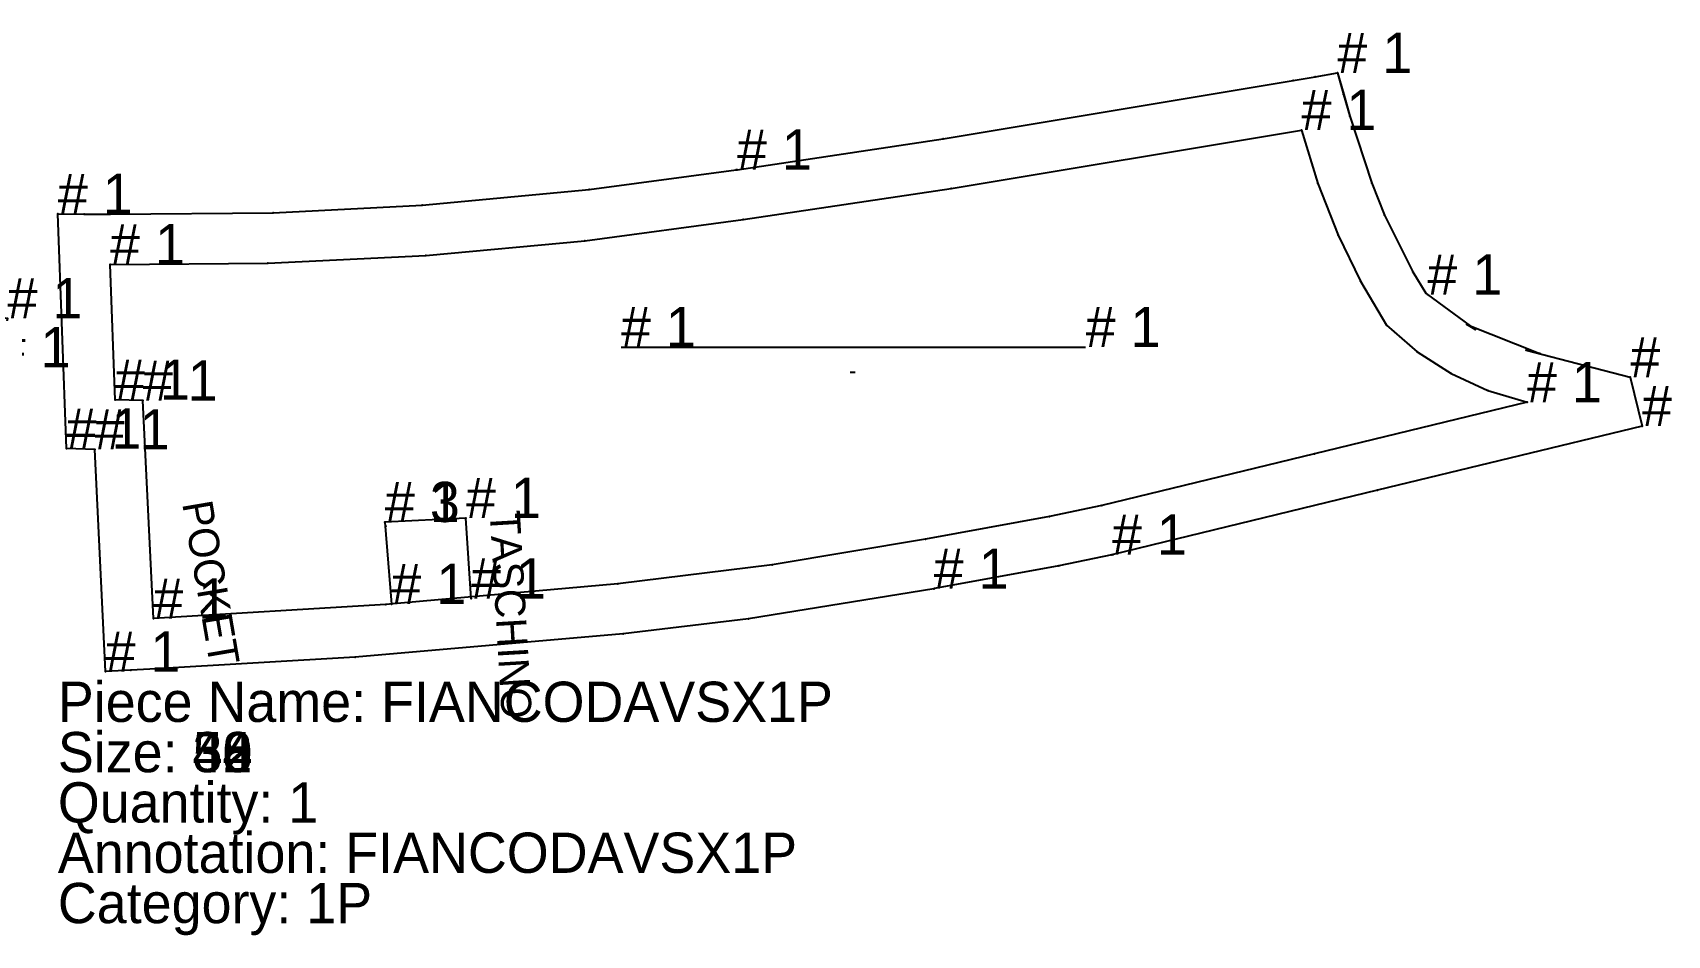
# Model space of a CAD drawing. Extents: x -10 to 11547, y -349 to 304.
# Drawn here: x 3075.2 to 3399.9, y -111.9 to 67.5 of the extents above; entities that cross this region are included whole.
import ezdxf

# ---------------------------------------------------------------- set-up
doc = ezdxf.new("R2010")
doc.units = 0

# ---------------------------------------------------------------- blocks, each defined once
blk = doc.blocks.new('FIANCODAVDX1P-S_42')
at = {"layer": '1'}
blk.add_lwpolyline([(-147.305, 54.824), (-142.284, 54.555), (-137.264, 54.286), (-90.193, 51.419), (-44.458, 47.346), (-12.258, 43.311), (16.842, 38.439), (17.352, 38.345), (47.291, 32.772), (52.64, 31.593), (52.885, 31.535), (105.43, 18.788), (157.974, 6.041), (155.616, -3.677), (146.622, -6.026), (137.627, -8.375), (127.562, -11.818), (124.813, -13.173), (116.59, -18.913), (115, -20.4), (114.932, -20.511), (108.684, -31.7), (106.766, -35.902), (101.647, -49.709), (99.911, -55.563), (98.675, -59.859), (97.44, -64.155), (93.033, -63.407), (88.626, -62.659), (19.165, -51.082), (-21.837, -44.899), (-22.043, -44.87), (-47.514, -41.448), (-60.986, -39.899), (-82.98, -37.954), (-92.127, -37.37), (-114.381, -36.402), (-123.054, -36.158), (-146.32, -36.1), (-151.551, -36.141), (-156.782, -36.183), (-155.029, 10.977), (-149.422, 10.875)], close=True, dxfattribs=at)
at = {"layer": '14'}
blk.add_lwpolyline([(-137.8, 44.3), (-91.602, 41.497), (-45.5, 37.4), (-14.857, 33.592), (15.6, 28.5), (40.2, 24), (50.6, 21.8), (92.85, 11.55), (135.1, 1.3), (127.349, -1.018), (120, -4.4), (113.259, -8.745), (107.2, -14), (102.035, -22.754), (97.6, -31.9), (93.559, -42.214), (90.3, -52.8), (20.7, -41.2), (-20.6, -35), (-52.077, -30.797), (-83.7, -27.9), (-115.031, -26.343), (-146.4, -26.1), (-145.4, 0.8), (-139.9, 0.7)], close=True, dxfattribs=at)
at = {"layer": '2'}
for p in [(-147.305, 54.824), (-142.284, 54.555), (-137.264, 54.286), (-44.458, 47.346), (-137.8, 44.3), (-45.5, 37.4), (17.352, 38.345), (47.291, 32.772), (52.885, 31.535), (15.6, 28.5), (40.2, 24), (50.6, 21.8), (105.43, 18.788), (-155.029, 10.977), (-149.422, 10.875), (92.85, 11.55), (157.974, 6.041), (-145.4, 0.8), (-139.9, 0.7), (135.1, 1.3), (120, -4.4), (146.622, -6.026), (155.616, -3.677), (137.627, -8.375), (107.2, -14), (124.813, -13.173), (115, -20.4), (-146.4, -26.1), (-83.7, -27.9), (97.6, -31.9), (-20.6, -35), (-156.782, -36.183), (-151.551, -36.141), (-146.32, -36.1), (-123.054, -36.158), (-92.127, -37.37), (106.766, -35.902), (-60.986, -39.899), (20.7, -41.2), (-22.043, -44.87), (19.165, -51.082), (90.3, -52.8), (99.911, -55.563), (98.675, -59.859), (88.626, -62.659), (93.033, -63.407), (97.44, -64.155)]:
    blk.add_point(p, dxfattribs=at)
at = {"layer": '3'}
for p in [(-90.193, 51.419), (-12.258, 43.311), (-91.602, 41.497), (16.842, 38.439), (-14.857, 33.592), (52.64, 31.593), (127.349, -1.018), (113.259, -8.745), (127.562, -11.818), (116.59, -18.913), (114.932, -20.511), (102.035, -22.754), (-115.031, -26.343), (-52.077, -30.797), (108.684, -31.7), (-114.381, -36.402), (-82.98, -37.954), (-47.514, -41.448), (93.559, -42.214), (-21.837, -44.899), (101.647, -49.709)]:
    blk.add_point(p, dxfattribs=at)
at = {"layer": '4'}
for p in [(16.842, 38.439, 10), (52.64, 31.593, 10), (114.932, -20.511, 10), (-21.837, -44.899, 10)]:
    blk.add_point(p, dxfattribs=at)
at = {"layer": '5'}
blk.add_line((0.5962, -4.6654), (1.5962, -4.6654), dxfattribs=at)
at = {"layer": '7'}
blk.add_line((-55.122, -12.541), (29.174, -12.541), dxfattribs=at)
at = {"layer": '1'}
for s, p in [('# 1', (-147.305, 54.824)), ('# 1', (16.842, 38.439)), ('# 1', (52.64, 31.593)), ('# 1', (-155.029, 10.977)), ('# 1', (-149.422, 10.875)), ('# 1', (157.974, 6.041)), ('# 1', (155.616, -3.677)), ('# 1', (114.932, -20.511)), ('# 1', (-156.782, -36.183)), ('# 5', (-21.837, -44.899)), ('# 1', (97.44, -64.155)), ('Piece Name: FIANCODAVDX1P', (-156.7818, -74.1551)), ('Size: 42', (-156.7818, -84.1551)), ('Quantity: 1', (-156.7818, -94.1551)), ('Annotation: FIANCODAVDX1P', (-156.7818, -104.1551)), ('Category: 1P', (-156.7818, -114.1551))]:
    blk.add_text(s, height=8, dxfattribs=at).set_placement(p)
at = {"layer": '14'}
for p in [(-137.8, 44.3), (-145.4, 0.8), (-139.9, 0.7), (135.1, 1.3), (-146.4, -26.1), (90.3, -52.8)]:
    blk.add_text('# 1', height=8, dxfattribs=at).set_placement(p)
at = {"layer": '19'}
blk.add_text('POCKET', height=6, rotation=-87.8637, dxfattribs=at).set_placement((-132.1, 34.4))
at = {"layer": '2'}
for p in [(-147.305, 54.824), (-137.8, 44.3), (-155.029, 10.977), (-149.422, 10.875), (157.974, 6.041), (-145.4, 0.8), (-139.9, 0.7), (135.1, 1.3), (155.616, -3.677), (-146.4, -26.1), (-156.782, -36.183), (90.3, -52.8), (97.44, -64.155)]:
    blk.add_text('# 1', height=8, dxfattribs=at).set_placement(p)
at = {"layer": '3'}
for s, p in [('# 1', (16.842, 38.439)), ('# 1', (52.64, 31.593)), ('# 1', (114.932, -20.511)), ('# 5', (-21.837, -44.899))]:
    blk.add_text(s, height=8, dxfattribs=at).set_placement(p)
at = {"layer": '4'}
for s, p in [('# 1', (16.842, 38.439)), ('# 1', (52.64, 31.593)), ('# 1', (114.932, -20.511)), ('# 5', (-21.837, -44.899))]:
    blk.add_text(s, height=8, dxfattribs=at).set_placement(p)
at = {"layer": '7'}
for p in [(-55.122, -12.541), (29.174, -12.541)]:
    blk.add_text('# 1', height=8, dxfattribs=at).set_placement(p)
blk = doc.blocks.new('FIANCODAVSX1P-S_38')
at = {"layer": '1'}
blk.add_lwpolyline([(-147.3016, -54.8242), (-149.4416, -10.6753), (-155.0465, -10.4953), (-156.7797, 36.1285), (-151.5761, 36.1142), (-146.3725, 36.1), (-114.0291, 36.3828), (-84.4051, 37.8756), (-51.2113, 40.9675), (-22.0345, 44.8965), (-21.8404, 44.9241), (19.0856, 51.0687), (88.6264, 62.6588), (93.0334, 63.4069), (97.4403, 64.155), (98.6755, 59.8591), (99.9107, 55.5632), (104.2467, 42.2152), (106.7665, 35.9017), (112.4174, 24.6554), (115.0004, 20.4003), (115.3228, 20.092), (124.8127, 13.1728), (123.1266, 14.1259), (137.6268, 8.3755), (134.9368, 9.0817), (146.6216, 6.0264), (155.6164, 3.6774), (157.974, -6.0408), (105.4296, -18.788), (52.8851, -31.5353), (52.6392, -31.5899), (42.1074, -33.8164), (17.3545, -38.3402), (17.2433, -38.3606), (-19.5869, -44.3508), (-44.4581, -47.3456), (-97.6843, -51.9577), (-137.2643, -54.2856), (-142.2829, -54.5549)], close=True, dxfattribs=at)
at = {"layer": '13'}
blk.add_point((-91.6, -25.9), dxfattribs=at)
at = {"layer": '14'}
blk.add_lwpolyline([(-137.8, -44.3), (-139.9, -0.9766), (-145.4, -0.8), (-146.3999, 26.1), (-115.0311, 26.3426), (-83.7, 27.9), (-52.0765, 30.7965), (-20.6, 35), (20.7, 41.2), (90.3, 52.8), (93.5592, 42.2135), (97.6, 31.9), (102.0351, 22.7543), (107.2, 14), (113.2589, 8.7452), (120, 4.4), (127.3492, 1.0182), (135.1, -1.3), (92.85, -11.55), (50.6, -21.8), (40.2, -24), (15.6, -28.5), (-14.8564, -33.5919), (-45.5, -37.4), (-91.6017, -41.4966)], close=True, dxfattribs=at)
at = {"layer": '2'}
for p in [(88.6264, 62.6588), (93.0334, 63.4069), (97.4403, 64.155), (98.6755, 59.8591), (99.9107, 55.5632), (90.3, 52.8), (19.0856, 51.0687), (-22.0345, 44.8965), (20.7, 41.2), (-156.7797, 36.1285), (-151.5761, 36.1142), (-146.3725, 36.1), (-84.4051, 37.8756), (106.7665, 35.9017), (-20.6, 35), (97.6, 31.9), (-146.3999, 26.1), (-83.7, 27.9), (115.0004, 20.4003), (107.2, 14), (124.8127, 13.1728), (137.6268, 8.3755), (120, 4.4), (146.6216, 6.0264), (155.6164, 3.6774), (-145.4, -0.8), (-139.9, -0.9766), (135.1, -1.3), (157.974, -6.0408), (-155.0465, -10.4953), (-149.4416, -10.6753), (92.85, -11.55), (105.4296, -18.788), (50.6, -21.8), (-91.8, -25.1), (-91.8, -25.1), (-75.7, -24.3), (-75.7, -24.3), (40.2, -24), (15.6, -28.5), (52.8851, -31.5353), (42.1074, -33.8164), (-45.5, -37.4), (17.3545, -38.3402), (-90.5, -41.4), (-74.7, -40.3), (-137.8, -44.3), (-44.4581, -47.3456), (-147.3016, -54.8242), (-142.2829, -54.5549), (-137.2643, -54.2856)]:
    blk.add_point(p, dxfattribs=at)
at = {"layer": '3'}
for p in [(-21.8404, 44.9241), (-51.2113, 40.9675), (93.5592, 42.2135), (104.2467, 42.2152), (-114.0291, 36.3828), (-52.0765, 30.7965), (-115.0311, 26.3426), (102.0351, 22.7543), (112.4174, 24.6554), (115.3228, 20.092), (123.1266, 14.1259), (113.2589, 8.7452), (134.9368, 9.0817), (127.3492, 1.0182), (52.6392, -31.5899), (-14.8564, -33.5919), (17.2433, -38.3606), (-91.6017, -41.4966), (-19.5869, -44.3508), (-97.6843, -51.9577)]:
    blk.add_point(p, dxfattribs=at)
at = {"layer": '4'}
for p in [(-21.8404, 44.9241, 10), (115.3228, 20.092, 10), (52.6392, -31.5899, 10), (17.2433, -38.3606, 10)]:
    blk.add_point(p, dxfattribs=at)
at = {"layer": '5'}
blk.add_line((0.5972, 4.6655), (1.5972, 4.6655), dxfattribs=at)
at = {"layer": '7'}
blk.add_line((-44.8957, 9.6589), (47.4147, 9.6589), dxfattribs=at)
at = {"layer": '8'}
for points in [[(-75.7, -24.3), (-91.8, -25.1)], [(-91.8, -25.1), (-90.5, -41.4)], [(-74.7, -40.3), (-75.7, -24.3)]]:
    blk.add_lwpolyline(points, dxfattribs=at)
at = {"layer": '1'}
for s, p in [('Piece Name: FIANCODAVSX1P', (-156.7797, -64.8242)), ('Size: 38', (-156.7797, -74.8242))]:
    blk.add_text(s, height=8, dxfattribs=at).set_placement(p)
at = {"layer": '19'}
for s, rotation, p in [('POCKET', -80.2933, (-132.1, -21.4)), ('TASCHINO', -86.608, (-71.0066, -22.9904))]:
    blk.add_text(s, height=6, rotation=rotation, dxfattribs=at).set_placement(p)
blk = doc.blocks.new('FIANCODAVSX1P-S_40')
at = {"layer": '1'}
blk.add_lwpolyline([(-147.3016, -54.8242), (-149.4416, -10.6753), (-155.0465, -10.4953), (-156.7797, 36.1285), (-151.5761, 36.1142), (-146.3725, 36.1), (-114.0291, 36.3828), (-84.4051, 37.8756), (-51.2113, 40.9675), (-22.0345, 44.8965), (-21.8404, 44.9241), (19.0856, 51.0687), (88.6264, 62.6588), (93.0334, 63.4069), (97.4403, 64.155), (98.6755, 59.8591), (99.9107, 55.5632), (104.2467, 42.2152), (106.7665, 35.9017), (112.4174, 24.6554), (115.0004, 20.4003), (115.3228, 20.092), (124.8127, 13.1728), (123.1266, 14.1259), (137.6268, 8.3755), (134.9368, 9.0817), (146.6216, 6.0264), (155.6164, 3.6774), (157.974, -6.0408), (105.4296, -18.788), (52.8851, -31.5353), (52.6392, -31.5899), (42.1074, -33.8164), (17.3545, -38.3402), (17.2433, -38.3606), (-19.5869, -44.3508), (-44.4581, -47.3456), (-97.6843, -51.9577), (-137.2643, -54.2856), (-142.2829, -54.5549)], close=True, dxfattribs=at)
at = {"layer": '13'}
blk.add_point((-91.6, -25.9), dxfattribs=at)
at = {"layer": '14'}
blk.add_lwpolyline([(-137.8, -44.3), (-139.9, -0.9766), (-145.4, -0.8), (-146.3999, 26.1), (-115.0311, 26.3426), (-83.7, 27.9), (-52.0765, 30.7965), (-20.6, 35), (20.7, 41.2), (90.3, 52.8), (93.5592, 42.2135), (97.6, 31.9), (102.0351, 22.7543), (107.2, 14), (113.2589, 8.7452), (120, 4.4), (127.3492, 1.0182), (135.1, -1.3), (92.85, -11.55), (50.6, -21.8), (40.2, -24), (15.6, -28.5), (-14.8564, -33.5919), (-45.5, -37.4), (-91.6017, -41.4966)], close=True, dxfattribs=at)
at = {"layer": '2'}
for p in [(88.6264, 62.6588), (93.0334, 63.4069), (97.4403, 64.155), (98.6755, 59.8591), (99.9107, 55.5632), (90.3, 52.8), (19.0856, 51.0687), (-22.0345, 44.8965), (20.7, 41.2), (-156.7797, 36.1285), (-151.5761, 36.1142), (-146.3725, 36.1), (-84.4051, 37.8756), (106.7665, 35.9017), (-20.6, 35), (97.6, 31.9), (-146.3999, 26.1), (-83.7, 27.9), (115.0004, 20.4003), (107.2, 14), (124.8127, 13.1728), (137.6268, 8.3755), (120, 4.4), (146.6216, 6.0264), (155.6164, 3.6774), (-145.4, -0.8), (-139.9, -0.9766), (135.1, -1.3), (157.974, -6.0408), (-155.0465, -10.4953), (-149.4416, -10.6753), (92.85, -11.55), (105.4296, -18.788), (50.6, -21.8), (-91.8, -25.1), (-91.8, -25.1), (-75.7, -24.3), (-75.7, -24.3), (40.2, -24), (15.6, -28.5), (52.8851, -31.5353), (42.1074, -33.8164), (-45.5, -37.4), (17.3545, -38.3402), (-90.5, -41.4), (-74.7, -40.3), (-137.8, -44.3), (-44.4581, -47.3456), (-147.3016, -54.8242), (-142.2829, -54.5549), (-137.2643, -54.2856)]:
    blk.add_point(p, dxfattribs=at)
at = {"layer": '3'}
for p in [(-21.8404, 44.9241), (-51.2113, 40.9675), (93.5592, 42.2135), (104.2467, 42.2152), (-114.0291, 36.3828), (-52.0765, 30.7965), (-115.0311, 26.3426), (102.0351, 22.7543), (112.4174, 24.6554), (115.3228, 20.092), (123.1266, 14.1259), (113.2589, 8.7452), (134.9368, 9.0817), (127.3492, 1.0182), (52.6392, -31.5899), (-14.8564, -33.5919), (17.2433, -38.3606), (-91.6017, -41.4966), (-19.5869, -44.3508), (-97.6843, -51.9577)]:
    blk.add_point(p, dxfattribs=at)
at = {"layer": '4'}
for p in [(-21.8404, 44.9241, 10), (115.3228, 20.092, 10), (52.6392, -31.5899, 10), (17.2433, -38.3606, 10)]:
    blk.add_point(p, dxfattribs=at)
at = {"layer": '5'}
blk.add_line((0.5972, 4.6655), (1.5972, 4.6655), dxfattribs=at)
at = {"layer": '7'}
blk.add_line((-44.8957, 9.6589), (47.4147, 9.6589), dxfattribs=at)
at = {"layer": '8'}
for points in [[(-75.7, -24.3), (-91.8, -25.1)], [(-91.8, -25.1), (-90.5, -41.4)], [(-74.7, -40.3), (-75.7, -24.3)]]:
    blk.add_lwpolyline(points, dxfattribs=at)
at = {"layer": '1'}
for s, p in [('Piece Name: FIANCODAVSX1P', (-156.7797, -64.8242)), ('Size: 40', (-156.7797, -74.8242))]:
    blk.add_text(s, height=8, dxfattribs=at).set_placement(p)
at = {"layer": '19'}
for s, rotation, p in [('POCKET', -80.2933, (-132.1, -21.4)), ('TASCHINO', -86.608, (-71.0066, -22.9904))]:
    blk.add_text(s, height=6, rotation=rotation, dxfattribs=at).set_placement(p)
blk = doc.blocks.new('FIANCODAVSX1P-S_42')
at = {"layer": '1'}
blk.add_lwpolyline([(-147.302, -54.824), (-149.442, -10.675), (-155.046, -10.495), (-156.78, 36.129), (-151.576, 36.114), (-146.373, 36.1), (-114.029, 36.383), (-84.405, 37.876), (-51.211, 40.968), (-22.034, 44.897), (-21.84, 44.924), (19.086, 51.069), (88.626, 62.659), (93.033, 63.407), (97.44, 64.155), (98.675, 59.859), (99.911, 55.563), (104.247, 42.215), (106.766, 35.902), (112.417, 24.655), (115, 20.4), (115.323, 20.092), (124.813, 13.173), (123.127, 14.126), (137.627, 8.375), (134.937, 9.082), (146.622, 6.026), (155.616, 3.677), (157.974, -6.041), (105.43, -18.788), (52.885, -31.535), (52.639, -31.59), (42.107, -33.816), (17.355, -38.34), (17.243, -38.361), (-19.587, -44.351), (-44.458, -47.346), (-97.684, -51.958), (-137.264, -54.286), (-142.283, -54.555)], close=True, dxfattribs=at)
at = {"layer": '13'}
blk.add_point((-91.6, -25.9), dxfattribs=at)
at = {"layer": '14'}
blk.add_lwpolyline([(-137.8, -44.3), (-139.9, -0.977), (-145.4, -0.8), (-146.4, 26.1), (-115.031, 26.343), (-83.7, 27.9), (-52.077, 30.797), (-20.6, 35), (20.7, 41.2), (90.3, 52.8), (93.559, 42.214), (97.6, 31.9), (102.035, 22.754), (107.2, 14), (113.259, 8.745), (120, 4.4), (127.349, 1.018), (135.1, -1.3), (92.85, -11.55), (50.6, -21.8), (40.2, -24), (15.6, -28.5), (-14.856, -33.592), (-45.5, -37.4), (-91.602, -41.497)], close=True, dxfattribs=at)
at = {"layer": '2'}
for p in [(88.626, 62.659), (93.033, 63.407), (97.44, 64.155), (98.675, 59.859), (99.911, 55.563), (90.3, 52.8), (19.086, 51.069), (-22.034, 44.897), (20.7, 41.2), (-156.78, 36.129), (-151.576, 36.114), (-146.373, 36.1), (-84.405, 37.876), (106.766, 35.902), (-20.6, 35), (97.6, 31.9), (-146.4, 26.1), (-83.7, 27.9), (115, 20.4), (107.2, 14), (124.813, 13.173), (137.627, 8.375), (120, 4.4), (146.622, 6.026), (155.616, 3.677), (-145.4, -0.8), (-139.9, -0.977), (135.1, -1.3), (157.974, -6.041), (-155.046, -10.495), (-149.442, -10.675), (92.85, -11.55), (105.43, -18.788), (50.6, -21.8), (-91.8, -25.1), (-91.7999, -25.1), (-75.7, -24.3), (-75.7, -24.3001), (40.2, -24), (15.6, -28.5), (52.885, -31.535), (42.107, -33.816), (-45.5, -37.4), (17.355, -38.34), (-90.5, -41.4), (-74.7, -40.3), (-137.8, -44.3), (-44.458, -47.346), (-147.302, -54.824), (-142.283, -54.555), (-137.264, -54.286)]:
    blk.add_point(p, dxfattribs=at)
at = {"layer": '3'}
for p in [(-21.84, 44.924), (-51.211, 40.968), (93.559, 42.214), (104.247, 42.215), (-114.029, 36.383), (-52.077, 30.797), (-115.031, 26.343), (102.035, 22.754), (112.417, 24.655), (115.323, 20.092), (123.127, 14.126), (113.259, 8.745), (134.937, 9.082), (127.349, 1.018), (52.639, -31.59), (-14.856, -33.592), (17.243, -38.361), (-91.602, -41.497), (-19.587, -44.351), (-97.684, -51.958)]:
    blk.add_point(p, dxfattribs=at)
at = {"layer": '4'}
for p in [(-21.84, 44.924, 10), (115.323, 20.092, 10), (52.639, -31.59, 10), (17.243, -38.361, 10)]:
    blk.add_point(p, dxfattribs=at)
at = {"layer": '5'}
blk.add_line((0.5972, 4.6655), (1.5972, 4.6655), dxfattribs=at)
at = {"layer": '7'}
blk.add_line((-44.896, 9.659), (47.415, 9.659), dxfattribs=at)
at = {"layer": '8'}
for points in [[(-91.8, -25.1), (-90.5, -41.4)], [(-75.7, -24.3), (-91.7999, -25.1)], [(-74.7, -40.3), (-75.7, -24.3001)]]:
    blk.add_lwpolyline(points, dxfattribs=at)
at = {"layer": '1'}
for s, p in [('# 1', (97.44, 64.155)), ('# 1', (-21.84, 44.924)), ('# 1', (-156.78, 36.129)), ('# 1', (115.323, 20.092)), ('# 1', (155.616, 3.677)), ('# 1', (157.974, -6.041)), ('# 1', (-155.046, -10.495)), ('# 1', (-149.442, -10.675)), ('# 1', (52.639, -31.59)), ('# 1', (17.243, -38.361)), ('# 1', (-147.302, -54.824)), ('Piece Name: FIANCODAVSX1P', (-156.7797, -64.8242)), ('Size: 42', (-156.7797, -74.8242)), ('Quantity: 1', (-156.7797, -84.8242)), ('Annotation: FIANCODAVSX1P', (-156.7797, -94.8242)), ('Category: 1P', (-156.7797, -104.8242))]:
    blk.add_text(s, height=8, dxfattribs=at).set_placement(p)
at = {"layer": '14'}
for p in [(90.3, 52.8), (-146.4, 26.1), (-145.4, -0.8), (-139.9, -0.977), (135.1, -1.3), (-137.8, -44.3)]:
    blk.add_text('# 1', height=8, dxfattribs=at).set_placement(p)
at = {"layer": '19'}
for s, rotation, p in [('POCKET', -80.2933, (-132.1, -21.4)), ('TASCHINO', -86.608, (-71.0066, -22.9904))]:
    blk.add_text(s, height=6, rotation=rotation, dxfattribs=at).set_placement(p)
at = {"layer": '2'}
for s, p in [('# 1', (97.44, 64.155)), ('# 1', (90.3, 52.8)), ('# 1', (-156.78, 36.129)), ('# 1', (-146.4, 26.1)), ('# 1', (155.616, 3.677)), ('# 1', (-145.4, -0.8)), ('# 1', (-139.9, -0.977)), ('# 1', (135.1, -1.3)), ('# 1', (157.974, -6.041)), ('# 1', (-155.046, -10.495)), ('# 1', (-149.442, -10.675)), ('# 1', (-91.8, -25.1)), ('# 3', (-91.7999, -25.1)), ('# 1', (-75.7, -24.3)), ('# 1', (-75.7, -24.3001)), ('# 1', (-74.7, -40.3)), ('# 1', (-90.5, -41.4)), ('# 1', (-137.8, -44.3)), ('# 1', (-147.302, -54.824))]:
    blk.add_text(s, height=8, dxfattribs=at).set_placement(p)
at = {"layer": '3'}
for p in [(-21.84, 44.924), (115.323, 20.092), (52.639, -31.59), (17.243, -38.361)]:
    blk.add_text('# 1', height=8, dxfattribs=at).set_placement(p)
at = {"layer": '4'}
for p in [(-21.84, 44.924), (115.323, 20.092), (52.639, -31.59), (17.243, -38.361)]:
    blk.add_text('# 1', height=8, dxfattribs=at).set_placement(p)
at = {"layer": '7'}
for p in [(-44.896, 9.659), (47.415, 9.659)]:
    blk.add_text('# 1', height=8, dxfattribs=at).set_placement(p)
at = {"layer": '8'}
for s, p in [('# 1', (-91.8, -25.1)), ('# 3', (-91.7999, -25.1)), ('# 1', (-75.7, -24.3)), ('# 1', (-75.7, -24.3001)), ('# 1', (-74.7, -40.3)), ('# 1', (-90.5, -41.4))]:
    blk.add_text(s, height=8, dxfattribs=at).set_placement(p)
blk = doc.blocks.new('FIANCODAVSX1P-S_44')
at = {"layer": '1'}
blk.add_lwpolyline([(-147.3016, -54.8242), (-149.4416, -10.6753), (-155.0465, -10.4953), (-156.7797, 36.1285), (-151.5761, 36.1142), (-146.3725, 36.1), (-114.0291, 36.3828), (-84.4051, 37.8756), (-51.2113, 40.9675), (-22.0345, 44.8965), (-21.8404, 44.9241), (19.0856, 51.0687), (88.6264, 62.6588), (93.0334, 63.4069), (97.4403, 64.155), (98.6755, 59.8591), (99.9107, 55.5632), (104.2467, 42.2152), (106.7665, 35.9017), (112.4174, 24.6554), (115.0004, 20.4003), (115.3228, 20.092), (124.8127, 13.1728), (123.1266, 14.1259), (137.6268, 8.3755), (134.9368, 9.0817), (146.6216, 6.0264), (155.6164, 3.6774), (157.974, -6.0408), (105.4296, -18.788), (52.8851, -31.5353), (52.6392, -31.5899), (42.1074, -33.8164), (17.3545, -38.3402), (17.2433, -38.3606), (-19.5869, -44.3508), (-44.4581, -47.3456), (-97.6843, -51.9577), (-137.2643, -54.2856), (-142.2829, -54.5549)], close=True, dxfattribs=at)
at = {"layer": '13'}
blk.add_point((-91.6, -25.9), dxfattribs=at)
at = {"layer": '14'}
blk.add_lwpolyline([(-137.8, -44.3), (-139.9, -0.9766), (-145.4, -0.8), (-146.3999, 26.1), (-115.0311, 26.3426), (-83.7, 27.9), (-52.0765, 30.7965), (-20.6, 35), (20.7, 41.2), (90.3, 52.8), (93.5592, 42.2135), (97.6, 31.9), (102.0351, 22.7543), (107.2, 14), (113.2589, 8.7452), (120, 4.4), (127.3492, 1.0182), (135.1, -1.3), (92.85, -11.55), (50.6, -21.8), (40.2, -24), (15.6, -28.5), (-14.8564, -33.5919), (-45.5, -37.4), (-91.6017, -41.4966)], close=True, dxfattribs=at)
at = {"layer": '2'}
for p in [(88.6264, 62.6588), (93.0334, 63.4069), (97.4403, 64.155), (98.6755, 59.8591), (99.9107, 55.5632), (90.3, 52.8), (19.0856, 51.0687), (-22.0345, 44.8965), (20.7, 41.2), (-156.7797, 36.1285), (-151.5761, 36.1142), (-146.3725, 36.1), (-84.4051, 37.8756), (106.7665, 35.9017), (-20.6, 35), (97.6, 31.9), (-146.3999, 26.1), (-83.7, 27.9), (115.0004, 20.4003), (107.2, 14), (124.8127, 13.1728), (137.6268, 8.3755), (120, 4.4), (146.6216, 6.0264), (155.6164, 3.6774), (-145.4, -0.8), (-139.9, -0.9766), (135.1, -1.3), (157.974, -6.0408), (-155.0465, -10.4953), (-149.4416, -10.6753), (92.85, -11.55), (105.4296, -18.788), (50.6, -21.8), (-91.8, -25.1), (-91.8, -25.1), (-75.7, -24.3), (-75.7, -24.3), (40.2, -24), (15.6, -28.5), (52.8851, -31.5353), (42.1074, -33.8164), (-45.5, -37.4), (17.3545, -38.3402), (-90.5, -41.4), (-74.7, -40.3), (-137.8, -44.3), (-44.4581, -47.3456), (-147.3016, -54.8242), (-142.2829, -54.5549), (-137.2643, -54.2856)]:
    blk.add_point(p, dxfattribs=at)
at = {"layer": '3'}
for p in [(-21.8404, 44.9241), (-51.2113, 40.9675), (93.5592, 42.2135), (104.2467, 42.2152), (-114.0291, 36.3828), (-52.0765, 30.7965), (-115.0311, 26.3426), (102.0351, 22.7543), (112.4174, 24.6554), (115.3228, 20.092), (123.1266, 14.1259), (113.2589, 8.7452), (134.9368, 9.0817), (127.3492, 1.0182), (52.6392, -31.5899), (-14.8564, -33.5919), (17.2433, -38.3606), (-91.6017, -41.4966), (-19.5869, -44.3508), (-97.6843, -51.9577)]:
    blk.add_point(p, dxfattribs=at)
at = {"layer": '4'}
for p in [(-21.8404, 44.9241, 10), (115.3228, 20.092, 10), (52.6392, -31.5899, 10), (17.2433, -38.3606, 10)]:
    blk.add_point(p, dxfattribs=at)
at = {"layer": '5'}
blk.add_line((0.5972, 4.6655), (1.5972, 4.6655), dxfattribs=at)
at = {"layer": '7'}
blk.add_line((-44.8957, 9.6589), (47.4147, 9.6589), dxfattribs=at)
at = {"layer": '8'}
for points in [[(-75.7, -24.3), (-91.8, -25.1)], [(-91.8, -25.1), (-90.5, -41.4)], [(-74.7, -40.3), (-75.7, -24.3)]]:
    blk.add_lwpolyline(points, dxfattribs=at)
at = {"layer": '1'}
for s, p in [('Piece Name: FIANCODAVSX1P', (-156.7797, -64.8242)), ('Size: 44', (-156.7797, -74.8242))]:
    blk.add_text(s, height=8, dxfattribs=at).set_placement(p)
at = {"layer": '19'}
for s, rotation, p in [('POCKET', -80.2933, (-132.1, -21.4)), ('TASCHINO', -86.608, (-71.0066, -22.9904))]:
    blk.add_text(s, height=6, rotation=rotation, dxfattribs=at).set_placement(p)
blk = doc.blocks.new('FIANCODAVSX1P-S_46')
at = {"layer": '1'}
blk.add_lwpolyline([(-147.3016, -54.8242), (-149.4416, -10.6753), (-155.0465, -10.4953), (-156.7797, 36.1285), (-151.5761, 36.1142), (-146.3725, 36.1), (-114.0291, 36.3828), (-84.4051, 37.8756), (-51.2113, 40.9675), (-22.0345, 44.8965), (-21.8404, 44.9241), (19.0856, 51.0687), (88.6264, 62.6588), (93.0334, 63.4069), (97.4403, 64.155), (98.6755, 59.8591), (99.9107, 55.5632), (104.2467, 42.2152), (106.7665, 35.9017), (112.4174, 24.6554), (115.0004, 20.4003), (115.3228, 20.092), (124.8127, 13.1728), (123.1266, 14.1259), (137.6268, 8.3755), (134.9368, 9.0817), (146.6216, 6.0264), (155.6164, 3.6774), (157.974, -6.0408), (105.4296, -18.788), (52.8851, -31.5353), (52.6392, -31.5899), (42.1074, -33.8164), (17.3545, -38.3402), (17.2433, -38.3606), (-19.5869, -44.3508), (-44.4581, -47.3456), (-97.6843, -51.9577), (-137.2643, -54.2856), (-142.2829, -54.5549)], close=True, dxfattribs=at)
at = {"layer": '13'}
blk.add_point((-91.6, -25.9), dxfattribs=at)
at = {"layer": '14'}
blk.add_lwpolyline([(-137.8, -44.3), (-139.9, -0.9766), (-145.4, -0.8), (-146.3999, 26.1), (-115.0311, 26.3426), (-83.7, 27.9), (-52.0765, 30.7965), (-20.6, 35), (20.7, 41.2), (90.3, 52.8), (93.5592, 42.2135), (97.6, 31.9), (102.0351, 22.7543), (107.2, 14), (113.2589, 8.7452), (120, 4.4), (127.3492, 1.0182), (135.1, -1.3), (92.85, -11.55), (50.6, -21.8), (40.2, -24), (15.6, -28.5), (-14.8564, -33.5919), (-45.5, -37.4), (-91.6017, -41.4966)], close=True, dxfattribs=at)
at = {"layer": '2'}
for p in [(88.6264, 62.6588), (93.0334, 63.4069), (97.4403, 64.155), (98.6755, 59.8591), (99.9107, 55.5632), (90.3, 52.8), (19.0856, 51.0687), (-22.0345, 44.8965), (20.7, 41.2), (-156.7797, 36.1285), (-151.5761, 36.1142), (-146.3725, 36.1), (-84.4051, 37.8756), (106.7665, 35.9017), (-20.6, 35), (97.6, 31.9), (-146.3999, 26.1), (-83.7, 27.9), (115.0004, 20.4003), (107.2, 14), (124.8127, 13.1728), (137.6268, 8.3755), (120, 4.4), (146.6216, 6.0264), (155.6164, 3.6774), (-145.4, -0.8), (-139.9, -0.9766), (135.1, -1.3), (157.974, -6.0408), (-155.0465, -10.4953), (-149.4416, -10.6753), (92.85, -11.55), (105.4296, -18.788), (50.6, -21.8), (-91.8, -25.1), (-91.8, -25.1), (-75.7, -24.3), (-75.7, -24.3), (40.2, -24), (15.6, -28.5), (52.8851, -31.5353), (42.1074, -33.8164), (-45.5, -37.4), (17.3545, -38.3402), (-90.5, -41.4), (-74.7, -40.3), (-137.8, -44.3), (-44.4581, -47.3456), (-147.3016, -54.8242), (-142.2829, -54.5549), (-137.2643, -54.2856)]:
    blk.add_point(p, dxfattribs=at)
at = {"layer": '3'}
for p in [(-21.8404, 44.9241), (-51.2113, 40.9675), (93.5592, 42.2135), (104.2467, 42.2152), (-114.0291, 36.3828), (-52.0765, 30.7965), (-115.0311, 26.3426), (102.0351, 22.7543), (112.4174, 24.6554), (115.3228, 20.092), (123.1266, 14.1259), (113.2589, 8.7452), (134.9368, 9.0817), (127.3492, 1.0182), (52.6392, -31.5899), (-14.8564, -33.5919), (17.2433, -38.3606), (-91.6017, -41.4966), (-19.5869, -44.3508), (-97.6843, -51.9577)]:
    blk.add_point(p, dxfattribs=at)
at = {"layer": '4'}
for p in [(-21.8404, 44.9241, 10), (115.3228, 20.092, 10), (52.6392, -31.5899, 10), (17.2433, -38.3606, 10)]:
    blk.add_point(p, dxfattribs=at)
at = {"layer": '5'}
blk.add_line((0.5972, 4.6655), (1.5972, 4.6655), dxfattribs=at)
at = {"layer": '7'}
blk.add_line((-44.8957, 9.6589), (47.4147, 9.6589), dxfattribs=at)
at = {"layer": '8'}
for points in [[(-75.7, -24.3), (-91.8, -25.1)], [(-91.8, -25.1), (-90.5, -41.4)], [(-74.7, -40.3), (-75.7, -24.3)]]:
    blk.add_lwpolyline(points, dxfattribs=at)
at = {"layer": '1'}
for s, p in [('Piece Name: FIANCODAVSX1P', (-156.7797, -64.8242)), ('Size: 46', (-156.7797, -74.8242))]:
    blk.add_text(s, height=8, dxfattribs=at).set_placement(p)
at = {"layer": '19'}
for s, rotation, p in [('POCKET', -80.2933, (-132.1, -21.4)), ('TASCHINO', -86.608, (-71.0066, -22.9904))]:
    blk.add_text(s, height=6, rotation=rotation, dxfattribs=at).set_placement(p)
blk = doc.blocks.new('FIANCODAVSX1P-S_48')
at = {"layer": '1'}
blk.add_lwpolyline([(-147.3016, -54.8242), (-149.4416, -10.6753), (-155.0465, -10.4953), (-156.7797, 36.1285), (-151.5761, 36.1142), (-146.3725, 36.1), (-114.0291, 36.3828), (-84.4051, 37.8756), (-51.2113, 40.9675), (-22.0345, 44.8965), (-21.8404, 44.9241), (19.0856, 51.0687), (88.6264, 62.6588), (93.0334, 63.4069), (97.4403, 64.155), (98.6755, 59.8591), (99.9107, 55.5632), (104.2467, 42.2152), (106.7665, 35.9017), (112.4174, 24.6554), (115.0004, 20.4003), (115.3228, 20.092), (124.8127, 13.1728), (123.1266, 14.1259), (137.6268, 8.3755), (134.9368, 9.0817), (146.6216, 6.0264), (155.6164, 3.6774), (157.974, -6.0408), (105.4296, -18.788), (52.8851, -31.5353), (52.6392, -31.5899), (42.1074, -33.8164), (17.3545, -38.3402), (17.2433, -38.3606), (-19.5869, -44.3508), (-44.4581, -47.3456), (-97.6843, -51.9577), (-137.2643, -54.2856), (-142.2829, -54.5549)], close=True, dxfattribs=at)
at = {"layer": '13'}
blk.add_point((-91.6, -25.9), dxfattribs=at)
at = {"layer": '14'}
blk.add_lwpolyline([(-137.8, -44.3), (-139.9, -0.9766), (-145.4, -0.8), (-146.3999, 26.1), (-115.0311, 26.3426), (-83.7, 27.9), (-52.0765, 30.7965), (-20.6, 35), (20.7, 41.2), (90.3, 52.8), (93.5592, 42.2135), (97.6, 31.9), (102.0351, 22.7543), (107.2, 14), (113.2589, 8.7452), (120, 4.4), (127.3492, 1.0182), (135.1, -1.3), (92.85, -11.55), (50.6, -21.8), (40.2, -24), (15.6, -28.5), (-14.8564, -33.5919), (-45.5, -37.4), (-91.6017, -41.4966)], close=True, dxfattribs=at)
at = {"layer": '2'}
for p in [(88.6264, 62.6588), (93.0334, 63.4069), (97.4403, 64.155), (98.6755, 59.8591), (99.9107, 55.5632), (90.3, 52.8), (19.0856, 51.0687), (-22.0345, 44.8965), (20.7, 41.2), (-156.7797, 36.1285), (-151.5761, 36.1142), (-146.3725, 36.1), (-84.4051, 37.8756), (106.7665, 35.9017), (-20.6, 35), (97.6, 31.9), (-146.3999, 26.1), (-83.7, 27.9), (115.0004, 20.4003), (107.2, 14), (124.8127, 13.1728), (137.6268, 8.3755), (120, 4.4), (146.6216, 6.0264), (155.6164, 3.6774), (-145.4, -0.8), (-139.9, -0.9766), (135.1, -1.3), (157.974, -6.0408), (-155.0465, -10.4953), (-149.4416, -10.6753), (92.85, -11.55), (105.4296, -18.788), (50.6, -21.8), (-91.8, -25.1), (-91.8, -25.1), (-75.7, -24.3), (-75.7, -24.3), (40.2, -24), (15.6, -28.5), (52.8851, -31.5353), (42.1074, -33.8164), (-45.5, -37.4), (17.3545, -38.3402), (-90.5, -41.4), (-74.7, -40.3), (-137.8, -44.3), (-44.4581, -47.3456), (-147.3016, -54.8242), (-142.2829, -54.5549), (-137.2643, -54.2856)]:
    blk.add_point(p, dxfattribs=at)
at = {"layer": '3'}
for p in [(-21.8404, 44.9241), (-51.2113, 40.9675), (93.5592, 42.2135), (104.2467, 42.2152), (-114.0291, 36.3828), (-52.0765, 30.7965), (-115.0311, 26.3426), (102.0351, 22.7543), (112.4174, 24.6554), (115.3228, 20.092), (123.1266, 14.1259), (113.2589, 8.7452), (134.9368, 9.0817), (127.3492, 1.0182), (52.6392, -31.5899), (-14.8564, -33.5919), (17.2433, -38.3606), (-91.6017, -41.4966), (-19.5869, -44.3508), (-97.6843, -51.9577)]:
    blk.add_point(p, dxfattribs=at)
at = {"layer": '4'}
for p in [(-21.8404, 44.9241, 10), (115.3228, 20.092, 10), (52.6392, -31.5899, 10), (17.2433, -38.3606, 10)]:
    blk.add_point(p, dxfattribs=at)
at = {"layer": '5'}
blk.add_line((0.5972, 4.6655), (1.5972, 4.6655), dxfattribs=at)
at = {"layer": '7'}
blk.add_line((-44.8957, 9.6589), (47.4147, 9.6589), dxfattribs=at)
at = {"layer": '8'}
for points in [[(-75.7, -24.3), (-91.8, -25.1)], [(-91.8, -25.1), (-90.5, -41.4)], [(-74.7, -40.3), (-75.7, -24.3)]]:
    blk.add_lwpolyline(points, dxfattribs=at)
at = {"layer": '1'}
for s, p in [('Piece Name: FIANCODAVSX1P', (-156.7797, -64.8242)), ('Size: 48', (-156.7797, -74.8242))]:
    blk.add_text(s, height=8, dxfattribs=at).set_placement(p)
at = {"layer": '19'}
for s, rotation, p in [('POCKET', -80.2933, (-132.1, -21.4)), ('TASCHINO', -86.608, (-71.0066, -22.9904))]:
    blk.add_text(s, height=6, rotation=rotation, dxfattribs=at).set_placement(p)
blk = doc.blocks.new('FIANCODAVSX1P-S_50')
at = {"layer": '1'}
blk.add_lwpolyline([(-147.3016, -54.8242), (-149.4416, -10.6753), (-155.0465, -10.4953), (-156.7797, 36.1285), (-151.5761, 36.1142), (-146.3725, 36.1), (-114.0291, 36.3828), (-84.4051, 37.8756), (-51.2113, 40.9675), (-22.0345, 44.8965), (-21.8404, 44.9241), (19.0856, 51.0687), (88.6264, 62.6588), (93.0334, 63.4069), (97.4403, 64.155), (98.6755, 59.8591), (99.9107, 55.5632), (104.2467, 42.2152), (106.7665, 35.9017), (112.4174, 24.6554), (115.0004, 20.4003), (115.3228, 20.092), (124.8127, 13.1728), (123.1266, 14.1259), (137.6268, 8.3755), (134.9368, 9.0817), (146.6216, 6.0264), (155.6164, 3.6774), (157.974, -6.0408), (105.4296, -18.788), (52.8851, -31.5353), (52.6392, -31.5899), (42.1074, -33.8164), (17.3545, -38.3402), (17.2433, -38.3606), (-19.5869, -44.3508), (-44.4581, -47.3456), (-97.6843, -51.9577), (-137.2643, -54.2856), (-142.2829, -54.5549)], close=True, dxfattribs=at)
at = {"layer": '13'}
blk.add_point((-91.6, -25.9), dxfattribs=at)
at = {"layer": '14'}
blk.add_lwpolyline([(-137.8, -44.3), (-139.9, -0.9766), (-145.4, -0.8), (-146.3999, 26.1), (-115.0311, 26.3426), (-83.7, 27.9), (-52.0765, 30.7965), (-20.6, 35), (20.7, 41.2), (90.3, 52.8), (93.5592, 42.2135), (97.6, 31.9), (102.0351, 22.7543), (107.2, 14), (113.2589, 8.7452), (120, 4.4), (127.3492, 1.0182), (135.1, -1.3), (92.85, -11.55), (50.6, -21.8), (40.2, -24), (15.6, -28.5), (-14.8564, -33.5919), (-45.5, -37.4), (-91.6017, -41.4966)], close=True, dxfattribs=at)
at = {"layer": '2'}
for p in [(88.6264, 62.6588), (93.0334, 63.4069), (97.4403, 64.155), (98.6755, 59.8591), (99.9107, 55.5632), (90.3, 52.8), (19.0856, 51.0687), (-22.0345, 44.8965), (20.7, 41.2), (-156.7797, 36.1285), (-151.5761, 36.1142), (-146.3725, 36.1), (-84.4051, 37.8756), (106.7665, 35.9017), (-20.6, 35), (97.6, 31.9), (-146.3999, 26.1), (-83.7, 27.9), (115.0004, 20.4003), (107.2, 14), (124.8127, 13.1728), (137.6268, 8.3755), (120, 4.4), (146.6216, 6.0264), (155.6164, 3.6774), (-145.4, -0.8), (-139.9, -0.9766), (135.1, -1.3), (157.974, -6.0408), (-155.0465, -10.4953), (-149.4416, -10.6753), (92.85, -11.55), (105.4296, -18.788), (50.6, -21.8), (-91.8, -25.1), (-91.8, -25.1), (-75.7, -24.3), (-75.7, -24.3), (40.2, -24), (15.6, -28.5), (52.8851, -31.5353), (42.1074, -33.8164), (-45.5, -37.4), (17.3545, -38.3402), (-90.5, -41.4), (-74.7, -40.3), (-137.8, -44.3), (-44.4581, -47.3456), (-147.3016, -54.8242), (-142.2829, -54.5549), (-137.2643, -54.2856)]:
    blk.add_point(p, dxfattribs=at)
at = {"layer": '3'}
for p in [(-21.8404, 44.9241), (-51.2113, 40.9675), (93.5592, 42.2135), (104.2467, 42.2152), (-114.0291, 36.3828), (-52.0765, 30.7965), (-115.0311, 26.3426), (102.0351, 22.7543), (112.4174, 24.6554), (115.3228, 20.092), (123.1266, 14.1259), (113.2589, 8.7452), (134.9368, 9.0817), (127.3492, 1.0182), (52.6392, -31.5899), (-14.8564, -33.5919), (17.2433, -38.3606), (-91.6017, -41.4966), (-19.5869, -44.3508), (-97.6843, -51.9577)]:
    blk.add_point(p, dxfattribs=at)
at = {"layer": '4'}
for p in [(-21.8404, 44.9241, 10), (115.3228, 20.092, 10), (52.6392, -31.5899, 10), (17.2433, -38.3606, 10)]:
    blk.add_point(p, dxfattribs=at)
at = {"layer": '5'}
blk.add_line((0.5972, 4.6655), (1.5972, 4.6655), dxfattribs=at)
at = {"layer": '7'}
blk.add_line((-44.8957, 9.6589), (47.4147, 9.6589), dxfattribs=at)
at = {"layer": '8'}
for points in [[(-75.7, -24.3), (-91.8, -25.1)], [(-91.8, -25.1), (-90.5, -41.4)], [(-74.7, -40.3), (-75.7, -24.3)]]:
    blk.add_lwpolyline(points, dxfattribs=at)
at = {"layer": '1'}
for s, p in [('Piece Name: FIANCODAVSX1P', (-156.7797, -64.8242)), ('Size: 50', (-156.7797, -74.8242))]:
    blk.add_text(s, height=8, dxfattribs=at).set_placement(p)
at = {"layer": '19'}
for s, rotation, p in [('POCKET', -80.2933, (-132.1, -21.4)), ('TASCHINO', -86.608, (-71.0066, -22.9904))]:
    blk.add_text(s, height=6, rotation=rotation, dxfattribs=at).set_placement(p)
blk = doc.blocks.new('FIANCODAVSX1P-S_52')
at = {"layer": '1'}
blk.add_lwpolyline([(-147.3016, -54.8242), (-149.4416, -10.6753), (-155.0465, -10.4953), (-156.7797, 36.1285), (-151.5761, 36.1142), (-146.3725, 36.1), (-114.0291, 36.3828), (-84.4051, 37.8756), (-51.2113, 40.9675), (-22.0345, 44.8965), (-21.8404, 44.9241), (19.0856, 51.0687), (88.6264, 62.6588), (93.0334, 63.4069), (97.4403, 64.155), (98.6755, 59.8591), (99.9107, 55.5632), (104.2467, 42.2152), (106.7665, 35.9017), (112.4174, 24.6554), (115.0004, 20.4003), (115.3228, 20.092), (124.8127, 13.1728), (123.1266, 14.1259), (137.6268, 8.3755), (134.9368, 9.0817), (146.6216, 6.0264), (155.6164, 3.6774), (157.974, -6.0408), (105.4296, -18.788), (52.8851, -31.5353), (52.6392, -31.5899), (42.1074, -33.8164), (17.3545, -38.3402), (17.2433, -38.3606), (-19.5869, -44.3508), (-44.4581, -47.3456), (-97.6843, -51.9577), (-137.2643, -54.2856), (-142.2829, -54.5549)], close=True, dxfattribs=at)
at = {"layer": '13'}
blk.add_point((-91.6, -25.9), dxfattribs=at)
at = {"layer": '14'}
blk.add_lwpolyline([(-137.8, -44.3), (-139.9, -0.9766), (-145.4, -0.8), (-146.3999, 26.1), (-115.0311, 26.3426), (-83.7, 27.9), (-52.0765, 30.7965), (-20.6, 35), (20.7, 41.2), (90.3, 52.8), (93.5592, 42.2135), (97.6, 31.9), (102.0351, 22.7543), (107.2, 14), (113.2589, 8.7452), (120, 4.4), (127.3492, 1.0182), (135.1, -1.3), (92.85, -11.55), (50.6, -21.8), (40.2, -24), (15.6, -28.5), (-14.8564, -33.5919), (-45.5, -37.4), (-91.6017, -41.4966)], close=True, dxfattribs=at)
at = {"layer": '2'}
for p in [(88.6264, 62.6588), (93.0334, 63.4069), (97.4403, 64.155), (98.6755, 59.8591), (99.9107, 55.5632), (90.3, 52.8), (19.0856, 51.0687), (-22.0345, 44.8965), (20.7, 41.2), (-156.7797, 36.1285), (-151.5761, 36.1142), (-146.3725, 36.1), (-84.4051, 37.8756), (106.7665, 35.9017), (-20.6, 35), (97.6, 31.9), (-146.3999, 26.1), (-83.7, 27.9), (115.0004, 20.4003), (107.2, 14), (124.8127, 13.1728), (137.6268, 8.3755), (120, 4.4), (146.6216, 6.0264), (155.6164, 3.6774), (-145.4, -0.8), (-139.9, -0.9766), (135.1, -1.3), (157.974, -6.0408), (-155.0465, -10.4953), (-149.4416, -10.6753), (92.85, -11.55), (105.4296, -18.788), (50.6, -21.8), (-91.8, -25.1), (-91.8, -25.1), (-75.7, -24.3), (-75.7, -24.3), (40.2, -24), (15.6, -28.5), (52.8851, -31.5353), (42.1074, -33.8164), (-45.5, -37.4), (17.3545, -38.3402), (-90.5, -41.4), (-74.7, -40.3), (-137.8, -44.3), (-44.4581, -47.3456), (-147.3016, -54.8242), (-142.2829, -54.5549), (-137.2643, -54.2856)]:
    blk.add_point(p, dxfattribs=at)
at = {"layer": '3'}
for p in [(-21.8404, 44.9241), (-51.2113, 40.9675), (93.5592, 42.2135), (104.2467, 42.2152), (-114.0291, 36.3828), (-52.0765, 30.7965), (-115.0311, 26.3426), (102.0351, 22.7543), (112.4174, 24.6554), (115.3228, 20.092), (123.1266, 14.1259), (113.2589, 8.7452), (134.9368, 9.0817), (127.3492, 1.0182), (52.6392, -31.5899), (-14.8564, -33.5919), (17.2433, -38.3606), (-91.6017, -41.4966), (-19.5869, -44.3508), (-97.6843, -51.9577)]:
    blk.add_point(p, dxfattribs=at)
at = {"layer": '4'}
for p in [(-21.8404, 44.9241, 10), (115.3228, 20.092, 10), (52.6392, -31.5899, 10), (17.2433, -38.3606, 10)]:
    blk.add_point(p, dxfattribs=at)
at = {"layer": '5'}
blk.add_line((0.5972, 4.6655), (1.5972, 4.6655), dxfattribs=at)
at = {"layer": '7'}
blk.add_line((-44.8957, 9.6589), (47.4147, 9.6589), dxfattribs=at)
at = {"layer": '8'}
for points in [[(-75.7, -24.3), (-91.8, -25.1)], [(-91.8, -25.1), (-90.5, -41.4)], [(-74.7, -40.3), (-75.7, -24.3)]]:
    blk.add_lwpolyline(points, dxfattribs=at)
at = {"layer": '1'}
for s, p in [('Piece Name: FIANCODAVSX1P', (-156.7797, -64.8242)), ('Size: 52', (-156.7797, -74.8242))]:
    blk.add_text(s, height=8, dxfattribs=at).set_placement(p)
at = {"layer": '19'}
for s, rotation, p in [('POCKET', -80.2933, (-132.1, -21.4)), ('TASCHINO', -86.608, (-71.0066, -22.9904))]:
    blk.add_text(s, height=6, rotation=rotation, dxfattribs=at).set_placement(p)
blk = doc.blocks.new('FIANCODAVSX1P-S_54')
at = {"layer": '1'}
blk.add_lwpolyline([(-147.3016, -54.8242), (-149.4416, -10.6753), (-155.0465, -10.4953), (-156.7797, 36.1285), (-151.5761, 36.1142), (-146.3725, 36.1), (-114.0291, 36.3828), (-84.4051, 37.8756), (-51.2113, 40.9675), (-22.0345, 44.8965), (-21.8404, 44.9241), (19.0856, 51.0687), (88.6264, 62.6588), (93.0334, 63.4069), (97.4403, 64.155), (98.6755, 59.8591), (99.9107, 55.5632), (104.2467, 42.2152), (106.7665, 35.9017), (112.4174, 24.6554), (115.0004, 20.4003), (115.3228, 20.092), (124.8127, 13.1728), (123.1266, 14.1259), (137.6268, 8.3755), (134.9368, 9.0817), (146.6216, 6.0264), (155.6164, 3.6774), (157.974, -6.0408), (105.4296, -18.788), (52.8851, -31.5353), (52.6392, -31.5899), (42.1074, -33.8164), (17.3545, -38.3402), (17.2433, -38.3606), (-19.5869, -44.3508), (-44.4581, -47.3456), (-97.6843, -51.9577), (-137.2643, -54.2856), (-142.2829, -54.5549)], close=True, dxfattribs=at)
at = {"layer": '13'}
blk.add_point((-91.6, -25.9), dxfattribs=at)
at = {"layer": '14'}
blk.add_lwpolyline([(-137.8, -44.3), (-139.9, -0.9766), (-145.4, -0.8), (-146.3999, 26.1), (-115.0311, 26.3426), (-83.7, 27.9), (-52.0765, 30.7965), (-20.6, 35), (20.7, 41.2), (90.3, 52.8), (93.5592, 42.2135), (97.6, 31.9), (102.0351, 22.7543), (107.2, 14), (113.2589, 8.7452), (120, 4.4), (127.3492, 1.0182), (135.1, -1.3), (92.85, -11.55), (50.6, -21.8), (40.2, -24), (15.6, -28.5), (-14.8564, -33.5919), (-45.5, -37.4), (-91.6017, -41.4966)], close=True, dxfattribs=at)
at = {"layer": '2'}
for p in [(88.6264, 62.6588), (93.0334, 63.4069), (97.4403, 64.155), (98.6755, 59.8591), (99.9107, 55.5632), (90.3, 52.8), (19.0856, 51.0687), (-22.0345, 44.8965), (20.7, 41.2), (-156.7797, 36.1285), (-151.5761, 36.1142), (-146.3725, 36.1), (-84.4051, 37.8756), (106.7665, 35.9017), (-20.6, 35), (97.6, 31.9), (-146.3999, 26.1), (-83.7, 27.9), (115.0004, 20.4003), (107.2, 14), (124.8127, 13.1728), (137.6268, 8.3755), (120, 4.4), (146.6216, 6.0264), (155.6164, 3.6774), (-145.4, -0.8), (-139.9, -0.9766), (135.1, -1.3), (157.974, -6.0408), (-155.0465, -10.4953), (-149.4416, -10.6753), (92.85, -11.55), (105.4296, -18.788), (50.6, -21.8), (-91.8, -25.1), (-91.8, -25.1), (-75.7, -24.3), (-75.7, -24.3), (40.2, -24), (15.6, -28.5), (52.8851, -31.5353), (42.1074, -33.8164), (-45.5, -37.4), (17.3545, -38.3402), (-90.5, -41.4), (-74.7, -40.3), (-137.8, -44.3), (-44.4581, -47.3456), (-147.3016, -54.8242), (-142.2829, -54.5549), (-137.2643, -54.2856)]:
    blk.add_point(p, dxfattribs=at)
at = {"layer": '3'}
for p in [(-21.8404, 44.9241), (-51.2113, 40.9675), (93.5592, 42.2135), (104.2467, 42.2152), (-114.0291, 36.3828), (-52.0765, 30.7965), (-115.0311, 26.3426), (102.0351, 22.7543), (112.4174, 24.6554), (115.3228, 20.092), (123.1266, 14.1259), (113.2589, 8.7452), (134.9368, 9.0817), (127.3492, 1.0182), (52.6392, -31.5899), (-14.8564, -33.5919), (17.2433, -38.3606), (-91.6017, -41.4966), (-19.5869, -44.3508), (-97.6843, -51.9577)]:
    blk.add_point(p, dxfattribs=at)
at = {"layer": '4'}
for p in [(-21.8404, 44.9241, 10), (115.3228, 20.092, 10), (52.6392, -31.5899, 10), (17.2433, -38.3606, 10)]:
    blk.add_point(p, dxfattribs=at)
at = {"layer": '5'}
blk.add_line((0.5972, 4.6655), (1.5972, 4.6655), dxfattribs=at)
at = {"layer": '7'}
blk.add_line((-44.8957, 9.6589), (47.4147, 9.6589), dxfattribs=at)
at = {"layer": '8'}
for points in [[(-75.7, -24.3), (-91.8, -25.1)], [(-91.8, -25.1), (-90.5, -41.4)], [(-74.7, -40.3), (-75.7, -24.3)]]:
    blk.add_lwpolyline(points, dxfattribs=at)
at = {"layer": '1'}
for s, p in [('Piece Name: FIANCODAVSX1P', (-156.7797, -64.8242)), ('Size: 54', (-156.7797, -74.8242))]:
    blk.add_text(s, height=8, dxfattribs=at).set_placement(p)
at = {"layer": '19'}
for s, rotation, p in [('POCKET', -80.2933, (-132.1, -21.4)), ('TASCHINO', -86.608, (-71.0066, -22.9904))]:
    blk.add_text(s, height=6, rotation=rotation, dxfattribs=at).set_placement(p)
blk = doc.blocks.new('FIANCODAVSX1P-S_56')
at = {"layer": '1'}
blk.add_lwpolyline([(-147.3016, -54.8242), (-149.4416, -10.6753), (-155.0465, -10.4953), (-156.7797, 36.1285), (-151.5761, 36.1142), (-146.3725, 36.1), (-114.0291, 36.3828), (-84.4051, 37.8756), (-51.2113, 40.9675), (-22.0345, 44.8965), (-21.8404, 44.9241), (19.0856, 51.0687), (88.6264, 62.6588), (93.0334, 63.4069), (97.4403, 64.155), (98.6755, 59.8591), (99.9107, 55.5632), (104.2467, 42.2152), (106.7665, 35.9017), (112.4174, 24.6554), (115.0004, 20.4003), (115.3228, 20.092), (124.8127, 13.1728), (123.1266, 14.1259), (137.6268, 8.3755), (134.9368, 9.0817), (146.6216, 6.0264), (155.6164, 3.6774), (157.974, -6.0408), (105.4296, -18.788), (52.8851, -31.5353), (52.6392, -31.5899), (42.1074, -33.8164), (17.3545, -38.3402), (17.2433, -38.3606), (-19.5869, -44.3508), (-44.4581, -47.3456), (-97.6843, -51.9577), (-137.2643, -54.2856), (-142.2829, -54.5549)], close=True, dxfattribs=at)
at = {"layer": '13'}
blk.add_point((-91.6, -25.9), dxfattribs=at)
at = {"layer": '14'}
blk.add_lwpolyline([(-137.8, -44.3), (-139.9, -0.9766), (-145.4, -0.8), (-146.3999, 26.1), (-115.0311, 26.3426), (-83.7, 27.9), (-52.0765, 30.7965), (-20.6, 35), (20.7, 41.2), (90.3, 52.8), (93.5592, 42.2135), (97.6, 31.9), (102.0351, 22.7543), (107.2, 14), (113.2589, 8.7452), (120, 4.4), (127.3492, 1.0182), (135.1, -1.3), (92.85, -11.55), (50.6, -21.8), (40.2, -24), (15.6, -28.5), (-14.8564, -33.5919), (-45.5, -37.4), (-91.6017, -41.4966)], close=True, dxfattribs=at)
at = {"layer": '2'}
for p in [(88.6264, 62.6588), (93.0334, 63.4069), (97.4403, 64.155), (98.6755, 59.8591), (99.9107, 55.5632), (90.3, 52.8), (19.0856, 51.0687), (-22.0345, 44.8965), (20.7, 41.2), (-156.7797, 36.1285), (-151.5761, 36.1142), (-146.3725, 36.1), (-84.4051, 37.8756), (106.7665, 35.9017), (-20.6, 35), (97.6, 31.9), (-146.3999, 26.1), (-83.7, 27.9), (115.0004, 20.4003), (107.2, 14), (124.8127, 13.1728), (137.6268, 8.3755), (120, 4.4), (146.6216, 6.0264), (155.6164, 3.6774), (-145.4, -0.8), (-139.9, -0.9766), (135.1, -1.3), (157.974, -6.0408), (-155.0465, -10.4953), (-149.4416, -10.6753), (92.85, -11.55), (105.4296, -18.788), (50.6, -21.8), (-91.8, -25.1), (-91.8, -25.1), (-75.7, -24.3), (-75.7, -24.3), (40.2, -24), (15.6, -28.5), (52.8851, -31.5353), (42.1074, -33.8164), (-45.5, -37.4), (17.3545, -38.3402), (-90.5, -41.4), (-74.7, -40.3), (-137.8, -44.3), (-44.4581, -47.3456), (-147.3016, -54.8242), (-142.2829, -54.5549), (-137.2643, -54.2856)]:
    blk.add_point(p, dxfattribs=at)
at = {"layer": '3'}
for p in [(-21.8404, 44.9241), (-51.2113, 40.9675), (93.5592, 42.2135), (104.2467, 42.2152), (-114.0291, 36.3828), (-52.0765, 30.7965), (-115.0311, 26.3426), (102.0351, 22.7543), (112.4174, 24.6554), (115.3228, 20.092), (123.1266, 14.1259), (113.2589, 8.7452), (134.9368, 9.0817), (127.3492, 1.0182), (52.6392, -31.5899), (-14.8564, -33.5919), (17.2433, -38.3606), (-91.6017, -41.4966), (-19.5869, -44.3508), (-97.6843, -51.9577)]:
    blk.add_point(p, dxfattribs=at)
at = {"layer": '4'}
for p in [(-21.8404, 44.9241, 10), (115.3228, 20.092, 10), (52.6392, -31.5899, 10), (17.2433, -38.3606, 10)]:
    blk.add_point(p, dxfattribs=at)
at = {"layer": '5'}
blk.add_line((0.5972, 4.6655), (1.5972, 4.6655), dxfattribs=at)
at = {"layer": '7'}
blk.add_line((-44.8957, 9.6589), (47.4147, 9.6589), dxfattribs=at)
at = {"layer": '8'}
for points in [[(-75.7, -24.3), (-91.8, -25.1)], [(-91.8, -25.1), (-90.5, -41.4)], [(-74.7, -40.3), (-75.7, -24.3)]]:
    blk.add_lwpolyline(points, dxfattribs=at)
at = {"layer": '1'}
for s, p in [('Piece Name: FIANCODAVSX1P', (-156.7797, -64.8242)), ('Size: 56', (-156.7797, -74.8242))]:
    blk.add_text(s, height=8, dxfattribs=at).set_placement(p)
at = {"layer": '19'}
for s, rotation, p in [('POCKET', -80.2933, (-132.1, -21.4)), ('TASCHINO', -86.608, (-71.0066, -22.9904))]:
    blk.add_text(s, height=6, rotation=rotation, dxfattribs=at).set_placement(p)

msp = doc.modelspace()

# ---------------------------------------------------------------- block references
at = {"layer": '1'}
for name, p in [('FIANCODAVDX1P-S_42', (2912.1772, 4.6654)), ('FIANCODAVSX1P-S_42', (3236.9312, -4.6655)), ('FIANCODAVSX1P-S_38', (3236.9312, -4.6655)), ('FIANCODAVSX1P-S_40', (3236.9312, -4.6655)), ('FIANCODAVSX1P-S_44', (3236.9312, -4.6655)), ('FIANCODAVSX1P-S_46', (3236.9312, -4.6655)), ('FIANCODAVSX1P-S_48', (3236.9312, -4.6655)), ('FIANCODAVSX1P-S_50', (3236.9312, -4.6655)), ('FIANCODAVSX1P-S_52', (3236.9312, -4.6655)), ('FIANCODAVSX1P-S_54', (3236.9312, -4.6655)), ('FIANCODAVSX1P-S_56', (3236.9312, -4.6655))]:
    msp.add_blockref(name, p, dxfattribs=at)

doc.saveas('drawing.dxf')
